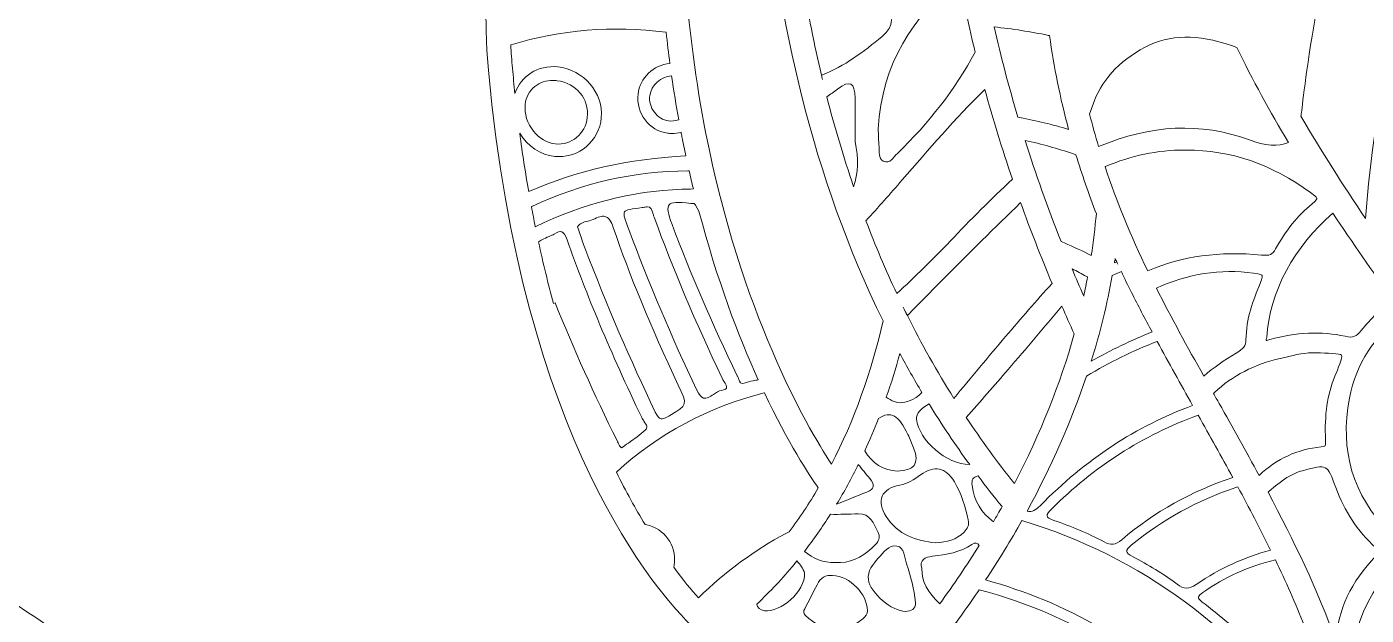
# Model space of a CAD drawing. Extents: x 467 to 2534, y -2987 to -13.
# Drawn here: x 784 to 1406, y -1519 to -1246 of the extents above; entities that cross this region are included whole.
import ezdxf

# ---------------------------------------------------------------- set-up
doc = ezdxf.new("R2010")
doc.units = 0
doc.header["$MEASUREMENT"] = 0
doc.layers.add('Layer 1', color=7, linetype='Continuous')

msp = doc.modelspace()

# ---------------------------------------------------------------- linework, layer by layer
at = {"layer": 'Layer 1', "lineweight": 0}
for points, knots in [([(2529.46, -1453.5), (2526.67, -1452.39), (2523.54, -1453.69), (2522.31, -1456.42), (2522.01, -1457.14), (2505.06, -1493.98), (2462.33, -1535.12), (2461.96, -1524.73), (2462.23, -1514.3), (2463.46, -1503.86), (2465.51, -1486.57), (2472.78, -1450.82), (2489.36, -1439.9), (2448.7, -1466.59), (2405.02, -1490.26), (2349.29, -1559.43), (2349.19, -1550.68), (2349.51, -1541.88), (2350.55, -1533.09), (2352.56, -1515.79), (2359.83, -1480.05), (2376.47, -1469.13), (2332.22, -1498.19), (2284.39, -1523.62), (2221.45, -1607.9), (2220.15, -1592.26), (2219.84, -1576.65), (2221.67, -1561), (2223.72, -1543.7), (2230.98, -1507.92), (2247.57, -1497.05), (2201.24, -1527.46), (2150.89, -1553.92), (2083.38, -1648.37), (2078.18, -1655.67), (2073.43, -1663.39), (2069.41, -1671.44), (2068.67, -1658.57), (2068.71, -1645.69), (2070.23, -1632.76), (2072.24, -1615.45), (2079.51, -1579.67), (2096.13, -1568.75), (2067.51, -1587.56), (2037.38, -1604.86), (2002.64, -1637.55), (2001.15, -1616.39), (1985.47, -1599.69), (1974.86, -1588.37), (1960.13, -1572.71), (1944.55, -1557.52), (1928.53, -1543.21), (1922.83, -1538.12), (1916.99, -1533.17), (1911.36, -1528.38), (1909.95, -1527.18), (1908.55, -1525.99), (1907.17, -1524.79), (1924.28, -1508.4), (1986.82, -1437.6), (2002.4, -1266.13), (2020.09, -1071.6), (1834.51, -783.2), (1826.61, -771.04), (1826.61, -771.04), (1826.16, -771.31), (1826.16, -771.31), (1826.06, -770.88), (1825.96, -770.46), (1825.84, -770.01), (1801.92, -674.85), (1777.16, -576.44), (1776.9, -476.35), (1776.9, -476.35), (1776.87, -467.66), (1776.87, -467.66), (1776.47, -328.93), (1776.03, -171.69), (1864.05, -53.81), (1864.05, -53.81), (1894.69, -12.76), (1894.69, -12.76), (1894.69, -12.76), (1855.91, -46.24), (1855.91, -46.24), (1855.26, -46.8), (1791.47, -102.34), (1728.66, -198.53), (1670.68, -287.35), (1601.55, -430.1), (1601.55, -606.03), (1601.55, -606.03), (1602.51, -629.37), (1602.51, -629.37), (1534.49, -529.65), (1505.77, -471.11), (1505.48, -470.49), (1505.48, -470.49), (1500.45, -460.17), (1500.45, -460.17), (1500.45, -460.17), (1495.42, -470.49), (1495.42, -470.49), (1495.13, -471.11), (1466.41, -529.65), (1398.39, -629.37), (1398.39, -629.37), (1399.35, -605.79), (1399.35, -605.79), (1399.35, -430.1), (1330.22, -287.35), (1272.24, -198.53), (1209.43, -102.34), (1145.63, -46.8), (1144.99, -46.24), (1144.99, -46.24), (1106.21, -12.76), (1106.21, -12.76), (1106.21, -12.76), (1136.86, -53.81), (1136.86, -53.81), (1224.87, -171.69), (1224.43, -328.91), (1224.03, -467.63), (1224.03, -467.63), (1224, -476.35), (1224, -476.35), (1223.74, -576.44), (1199, -674.85), (1175.06, -770.01), (1174.94, -770.46), (1174.84, -770.88), (1174.74, -771.31), (1174.74, -771.31), (1174.29, -771.04), (1174.29, -771.04), (1166.39, -783.2), (980.81, -1071.6), (998.5, -1266.13), (1014.08, -1437.58), (1076.62, -1508.4), (1093.74, -1524.79), (1092.35, -1525.99), (1090.95, -1527.17), (1089.55, -1528.36), (1083.91, -1533.16), (1078.07, -1538.12), (1072.37, -1543.21), (1056.33, -1557.54), (1040.75, -1572.74), (1026.04, -1588.37), (1015.43, -1599.69), (999.73, -1616.39), (998.26, -1637.55), (963.52, -1604.86), (933.39, -1587.56), (904.77, -1568.75), (921.39, -1579.67), (928.66, -1615.45), (930.67, -1632.76), (932.19, -1645.69), (932.23, -1658.57), (931.49, -1671.44), (927.47, -1663.39), (922.72, -1655.67), (917.52, -1648.37), (850.01, -1553.92), (799.66, -1527.46), (753.33, -1497.05), (769.92, -1507.92), (777.18, -1543.7), (779.23, -1561), (781.06, -1576.65), (780.75, -1592.26), (779.45, -1607.9), (716.51, -1523.62), (668.68, -1498.19), (624.45, -1469.13), (641.07, -1480.05), (648.34, -1515.79), (650.35, -1533.09), (651.39, -1541.88), (651.72, -1550.68), (651.61, -1559.43), (595.88, -1490.26), (552.2, -1466.59), (511.54, -1439.9), (528.12, -1450.82), (535.39, -1486.57), (537.44, -1503.86), (538.67, -1514.3), (538.94, -1524.73), (538.57, -1535.14), (495.8, -1493.94), (478.89, -1457.12), (478.59, -1456.42), (477.36, -1453.69), (474.23, -1452.39), (471.44, -1453.5), (468.64, -1454.59), (467.22, -1457.68), (468.19, -1460.52), (468.54, -1461.52), (487.8, -1515.53), (535.25, -1573.56), (539.16, -1578.34), (543.26, -1583.14), (547.54, -1587.91), (572.08, -1615.39), (603.02, -1642.86), (641.36, -1665.25), (645.86, -1667.89), (650.54, -1670.47), (655.26, -1672.98), (666.75, -1679.05), (678.86, -1684.6), (691.61, -1689.6), (696, -1691.34), (700.52, -1693.03), (705.09, -1694.58), (712.22, -1697.09), (719.53, -1699.36), (727.05, -1701.44), (742.29, -1705.65), (756.83, -1709.87), (770.7, -1714.05), (775.62, -1715.53), (780.46, -1716.98), (785.24, -1718.43), (791.57, -1720.41), (797.75, -1722.36), (803.79, -1724.32), (808.38, -1725.79), (812.85, -1727.24), (817.25, -1728.72), (824.69, -1731.2), (831.91, -1733.66), (838.92, -1736.11), (824.16, -1753.71), (812.63, -1777.15), (804.59, -1805.94), (796.16, -1836.12), (793.33, -1869.47), (796.19, -1905.03), (796.86, -1913.35), (798.4, -1921.54), (799.86, -1929.46), (801.84, -1940.01), (803.68, -1949.97), (803.67, -1960.19), (803.65, -1970.62), (802.25, -1981.32), (800.89, -1991.66), (799.56, -2001.9), (798.16, -2012.48), (798.02, -2023.14), (797.7, -2049.1), (805.03, -2075.53), (818.74, -2097.59), (822.17, -2103.14), (826, -2108.43), (829.72, -2113.55), (834.25, -2119.79), (838.51, -2125.68), (842.18, -2132.04), (849.57, -2144.89), (849.31, -2156.31), (849.02, -2169.5), (848.84, -2177.91), (848.63, -2186.61), (850.46, -2196.24), (859.11, -2241.87), (894.04, -2276.66), (931.34, -2296.4), (845.27, -2282.97), (775.65, -2255.4), (753.11, -2235.67), (753.11, -2235.67), (745.04, -2243.33), (745.04, -2243.33), (746.78, -2245.53), (788.29, -2297.73), (860, -2343.72), (911.24, -2376.57), (985.76, -2410.56), (1074.79, -2410.54), (1094.47, -2410.54), (1114.88, -2408.89), (1135.88, -2405.18), (1004.05, -2511.85), (828.85, -2475.26), (821.16, -2473.59), (821.16, -2473.59), (821.14, -2473.73), (821.14, -2473.73), (821.14, -2473.73), (819.86, -2473.42), (819.86, -2473.42), (819.86, -2473.42), (819.86, -2479.29), (819.86, -2479.29), (819.86, -2479.29), (817.52, -2484.09), (817.52, -2484.09), (817.52, -2484.09), (818, -2484.26), (818, -2484.26), (818, -2484.26), (817.98, -2484.29), (817.98, -2484.29), (821.5, -2485.62), (905.39, -2516.95), (1015.16, -2522.5), (1025.87, -2523.03), (1036.45, -2523.3), (1046.89, -2523.3), (1084.88, -2523.3), (1121, -2519.7), (1155.06, -2512.67), (1161.03, -2557.9), (1165.33, -2606.48), (1168.58, -2665.01), (1169.34, -2678.85), (1169.74, -2693.3), (1170.11, -2707.26), (1171.09, -2743.03), (1172.11, -2780.02), (1179.29, -2814.76), (1183.93, -2837.2), (1194.7, -2868.69), (1219.68, -2891.31), (1248.16, -2917.1), (1284.2, -2921.36), (1326.79, -2903.99), (1329.64, -2902.83), (1332.51, -2901.6), (1335.36, -2900.39), (1341.96, -2910.42), (1386.02, -2972.09), (1470.35, -2972.09), (1479.87, -2972.09), (1489.9, -2971.31), (1500.45, -2969.58), (1604.45, -2986.68), (1658.19, -2911.55), (1665.54, -2900.39), (1668.39, -2901.6), (1671.26, -2902.83), (1674.11, -2903.99), (1691.22, -2910.97), (1707.28, -2914.45), (1722.21, -2914.45), (1744.44, -2914.45), (1764.19, -2906.74), (1781.22, -2891.31), (1806.2, -2868.69), (1816.97, -2837.2), (1821.61, -2814.76), (1828.79, -2780.02), (1829.82, -2743.03), (1830.79, -2707.26), (1831.16, -2693.3), (1831.56, -2678.85), (1832.32, -2665.01), (1835.57, -2606.48), (1839.87, -2557.9), (1845.84, -2512.67), (1879.9, -2519.71), (1916.02, -2523.3), (1954.01, -2523.3), (1964.43, -2523.3), (1975.03, -2523.03), (1985.74, -2522.5), (2095.5, -2516.95), (2179.4, -2485.62), (2182.92, -2484.29), (2182.92, -2484.29), (2182.9, -2484.24), (2182.9, -2484.24), (2182.9, -2484.24), (2183.43, -2484.05), (2183.43, -2484.05), (2183.43, -2484.05), (2181.04, -2479.02), (2181.04, -2479.02), (2181.04, -2479.02), (2181.04, -2473.42), (2181.04, -2473.42), (2181.04, -2473.42), (2179.61, -2473.47), (2179.61, -2473.47), (2179.61, -2473.47), (2179.08, -2473.75), (2179.08, -2473.75), (2164.96, -2476.7), (1994.19, -2509.66), (1865.02, -2405.18), (1886.02, -2408.89), (1906.41, -2410.54), (1926.11, -2410.54), (2015.14, -2410.54), (2089.66, -2376.57), (2140.9, -2343.72), (2212.61, -2297.73), (2254.12, -2245.53), (2255.86, -2243.33), (2255.86, -2243.33), (2247.79, -2235.67), (2247.79, -2235.67), (2225.25, -2255.4), (2155.63, -2282.97), (2069.58, -2296.4), (2106.86, -2276.66), (2141.79, -2241.87), (2150.44, -2196.24), (2152.27, -2186.61), (2152.06, -2177.91), (2151.88, -2169.5), (2151.59, -2156.31), (2151.33, -2144.89), (2158.72, -2132.04), (2162.39, -2125.68), (2166.65, -2119.79), (2171.18, -2113.55), (2174.9, -2108.43), (2178.73, -2103.14), (2182.16, -2097.59), (2195.87, -2075.53), (2203.2, -2049.1), (2202.88, -2023.14), (2202.74, -2012.48), (2201.34, -2001.9), (2200.01, -1991.66), (2198.65, -1981.32), (2197.25, -1970.62), (2197.23, -1960.19), (2197.22, -1949.97), (2199.06, -1940.01), (2201.04, -1929.46), (2202.5, -1921.54), (2204.04, -1913.35), (2204.71, -1905.03), (2207.57, -1869.47), (2204.74, -1836.12), (2196.31, -1805.94), (2188.27, -1777.13), (2176.74, -1753.69), (2161.98, -1736.1), (2194.55, -1724.71), (2231.51, -1713.21), (2273.85, -1701.44), (2465.76, -1648.15), (2532.07, -1462.41), (2532.71, -1460.52), (2533.68, -1457.68), (2532.26, -1454.59), (2529.46, -1453.5)], [0, 0, 0, 0, 1, 1, 1, 2, 2, 2, 3, 3, 3, 4, 4, 4, 5, 5, 5, 6, 6, 6, 7, 7, 7, 8, 8, 8, 9, 9, 9, 10, 10, 10, 11, 11, 11, 12, 12, 12, 13, 13, 13, 14, 14, 14, 15, 15, 15, 16, 16, 16, 17, 17, 17, 18, 18, 18, 19, 19, 19, 20, 20, 20, 21, 21, 21, 22, 22, 22, 23, 23, 23, 24, 24, 24, 25, 25, 25, 26, 26, 26, 27, 27, 27, 28, 28, 28, 29, 29, 29, 30, 30, 30, 31, 31, 31, 32, 32, 32, 33, 33, 33, 34, 34, 34, 35, 35, 35, 36, 36, 36, 37, 37, 37, 38, 38, 38, 39, 39, 39, 40, 40, 40, 41, 41, 41, 42, 42, 42, 43, 43, 43, 44, 44, 44, 45, 45, 45, 46, 46, 46, 47, 47, 47, 48, 48, 48, 49, 49, 49, 50, 50, 50, 51, 51, 51, 52, 52, 52, 53, 53, 53, 54, 54, 54, 55, 55, 55, 56, 56, 56, 57, 57, 57, 58, 58, 58, 59, 59, 59, 60, 60, 60, 61, 61, 61, 62, 62, 62, 63, 63, 63, 64, 64, 64, 65, 65, 65, 66, 66, 66, 67, 67, 67, 68, 68, 68, 69, 69, 69, 70, 70, 70, 71, 71, 71, 72, 72, 72, 73, 73, 73, 74, 74, 74, 75, 75, 75, 76, 76, 76, 77, 77, 77, 78, 78, 78, 79, 79, 79, 80, 80, 80, 81, 81, 81, 82, 82, 82, 83, 83, 83, 84, 84, 84, 85, 85, 85, 86, 86, 86, 87, 87, 87, 88, 88, 88, 89, 89, 89, 90, 90, 90, 91, 91, 91, 92, 92, 92, 93, 93, 93, 94, 94, 94, 95, 95, 95, 96, 96, 96, 97, 97, 97, 98, 98, 98, 99, 99, 99, 100, 100, 100, 101, 101, 101, 102, 102, 102, 103, 103, 103, 104, 104, 104, 105, 105, 105, 106, 106, 106, 107, 107, 107, 108, 108, 108, 109, 109, 109, 110, 110, 110, 111, 111, 111, 112, 112, 112, 113, 113, 113, 114, 114, 114, 115, 115, 115, 116, 116, 116, 117, 117, 117, 118, 118, 118, 119, 119, 119, 120, 120, 120, 121, 121, 121, 122, 122, 122, 123, 123, 123, 124, 124, 124, 125, 125, 125, 126, 126, 126, 127, 127, 127, 128, 128, 128, 129, 129, 129, 130, 130, 130, 131, 131, 131, 132, 132, 132, 133, 133, 133, 134, 134, 134, 135, 135, 135, 136, 136, 136, 137, 137, 137, 138, 138, 138, 139, 139, 139, 140, 140, 140, 141, 141, 141, 142, 142, 142, 143, 143, 143, 144, 144, 144, 145, 145, 145, 146, 146, 146, 147, 147, 147, 148, 148, 148, 149, 149, 149, 150, 150, 150, 151, 151, 151, 152, 152, 152, 152]), ([(1149.55, -876.29), (1142.5, -908.74), (1136.36, -941.47), (1132.11, -974.27), (1116.81, -1092.35), (1116.04, -1249.04), (1181.49, -1382.33), (1176.1, -1406.27), (1168, -1428.67), (1157.54, -1448.79), (1145.61, -1430.43), (1115.54, -1378), (1099.23, -1294.88), (1081.62, -1205.16), (1077.39, -1062.08), (1149.55, -876.29)], [0, 0, 0, 0, 1, 1, 1, 2, 2, 2, 3, 3, 3, 4, 4, 4, 5, 5, 5, 5]), ([(1500.45, -931.61), (1599.13, -1042.69), (1625.24, -1284.11), (1625.49, -1286.57), (1625.51, -1286.84), (1625.6, -1287.1), (1625.65, -1287.37), (1616.21, -1303.61), (1606.13, -1319.42), (1595.75, -1334.77), (1581.86, -1160.94), (1505.62, -1062.98), (1504.84, -1061.99), (1504.78, -1061.92), (1504.72, -1061.89), (1504.68, -1061.84), (1504.46, -1061.58), (1504.24, -1061.36), (1503.98, -1061.15), (1503.95, -1061.14), (1503.93, -1061.1), (1503.9, -1061.09), (1502.94, -1060.34), (1501.76, -1059.88), (1500.45, -1059.88), (1499.14, -1059.88), (1497.96, -1060.34), (1497, -1061.09), (1496.97, -1061.1), (1496.95, -1061.14), (1496.92, -1061.15), (1496.66, -1061.36), (1496.44, -1061.58), (1496.22, -1061.84), (1496.18, -1061.89), (1496.12, -1061.92), (1496.06, -1061.99), (1495.28, -1062.98), (1419.04, -1160.94), (1405.15, -1334.77), (1394.77, -1319.4), (1384.69, -1303.61), (1375.25, -1287.37), (1375.32, -1287.11), (1375.39, -1286.84), (1375.41, -1286.57), (1375.66, -1284.11), (1401.74, -1042.71), (1500.45, -931.61)], [0, 0, 0, 0, 1, 1, 1, 2, 2, 2, 3, 3, 3, 4, 4, 4, 5, 5, 5, 6, 6, 6, 7, 7, 7, 8, 8, 8, 9, 9, 9, 10, 10, 10, 11, 11, 11, 12, 12, 12, 13, 13, 13, 14, 14, 14, 15, 15, 15, 16, 16, 16, 16]), ([(1152.98, -1268.33), (1152.96, -1268.33), (1152.96, -1268.33), (1152.95, -1268.34), (1153.1, -1269.01), (1153.25, -1269.67), (1153.42, -1270.34), (1153.25, -1269.67), (1153.08, -1269.01), (1152.93, -1268.34), (1152.93, -1268.34), (1152.95, -1268.34), (1152.95, -1268.34), (1149.55, -1254.06), (1146.68, -1239.73), (1144.33, -1225.38), (1144.84, -1225.34), (1145.34, -1225.31), (1145.83, -1225.27), (1158.7, -1224.51), (1170.44, -1229.46), (1181.25, -1236.21), (1186.77, -1239.66), (1186.85, -1245.82), (1181.08, -1250.46), (1172.42, -1257.44), (1163.76, -1264.28), (1152.98, -1268.33)], [0, 0, 0, 0, 1, 1, 1, 2, 2, 2, 3, 3, 3, 4, 4, 4, 5, 5, 5, 6, 6, 6, 7, 7, 7, 8, 8, 8, 9, 9, 9, 9]), ([(1179.69, -1301.46), (1179.4, -1298.77), (1179.38, -1296.04), (1179.24, -1293.31), (1181.02, -1263.04), (1195.2, -1241.02), (1216.85, -1223.96), (1218.97, -1235.09), (1221.42, -1246.31), (1224.2, -1257.7), (1214.89, -1274.98), (1202.79, -1290.59), (1188.13, -1304.66), (1186.32, -1306.4), (1184.75, -1309.72), (1181.6, -1308.19), (1179.1, -1306.98), (1179.92, -1303.84), (1179.69, -1301.46)], [0, 0, 0, 0, 1, 1, 1, 2, 2, 2, 3, 3, 3, 4, 4, 4, 5, 5, 5, 6, 6, 6, 6]), ([(1012.99, -1295.29), (1016.57, -1301.34), (1022.65, -1305.39), (1029.32, -1306.04), (1029.97, -1306.11), (1030.62, -1306.14), (1031.25, -1306.14), (1035.82, -1306.14), (1040.21, -1304.55), (1043.77, -1301.6), (1047.83, -1298.22), (1050.36, -1293.44), (1050.85, -1288.15), (1051.96, -1276.7), (1042.51, -1265.66), (1030.63, -1264.52), (1021.4, -1263.63), (1013.55, -1268.65), (1010.81, -1276.91), (1010.4, -1273.02), (1009.99, -1269.11), (1009.63, -1265.12), (1009.3, -1261.57), (1009.08, -1257.95), (1008.89, -1254.33), (1008.89, -1254.33), (1009.1, -1254.27), (1009.1, -1254.27), (1031.98, -1247.27), (1056.08, -1245.32), (1080.7, -1248.46), (1080.7, -1248.46), (1080.9, -1248.48), (1080.9, -1248.48), (1081.43, -1253.4), (1082.01, -1258.21), (1082.64, -1262.92), (1075.05, -1263.58), (1068.7, -1269.69), (1067.87, -1277.13), (1066.89, -1286.07), (1073, -1294.21), (1081.5, -1295.29), (1082.17, -1295.37), (1082.83, -1295.41), (1083.5, -1295.41), (1084.95, -1295.41), (1086.4, -1295.22), (1087.83, -1294.83), (1087.97, -1295.56), (1088.12, -1296.29), (1088.26, -1297.03), (1088.84, -1300), (1089.43, -1302.91), (1090.05, -1305.8), (1063.82, -1307.11), (1039.3, -1312.69), (1017.17, -1322.4), (1015.65, -1313.7), (1014.25, -1304.67), (1012.99, -1295.29)], [0, 0, 0, 0, 1, 1, 1, 2, 2, 2, 3, 3, 3, 4, 4, 4, 5, 5, 5, 6, 6, 6, 7, 7, 7, 8, 8, 8, 9, 9, 9, 10, 10, 10, 11, 11, 11, 12, 12, 12, 13, 13, 13, 14, 14, 14, 15, 15, 15, 16, 16, 16, 17, 17, 17, 18, 18, 18, 19, 19, 19, 20, 20, 20, 20]), ([(1258.11, -1249.9), (1258.11, -1249.9), (1258.69, -1250.02), (1258.69, -1250.02), (1260.69, -1264.56), (1263.64, -1279.06), (1267.53, -1293.53), (1263.74, -1292.37), (1259.95, -1291.33), (1256.25, -1290.46), (1252.6, -1289.6), (1248.9, -1288.82), (1244.92, -1288.07), (1244.92, -1288.07), (1244.05, -1287.9), (1244.05, -1287.9), (1239.82, -1273.75), (1236.13, -1259.79), (1232.98, -1246.02), (1241.49, -1246.89), (1249.94, -1248.19), (1258.11, -1249.9)], [0, 0, 0, 0, 1, 1, 1, 2, 2, 2, 3, 3, 3, 4, 4, 4, 5, 5, 5, 6, 6, 6, 7, 7, 7, 7]), ([(1302.99, -1255.43), (1314.51, -1249.42), (1327.24, -1249.18), (1343.05, -1254.68), (1343.05, -1254.68), (1345.48, -1255.51), (1345.48, -1255.51), (1352.87, -1270.61), (1360.94, -1285.29), (1369.47, -1299.6), (1364.66, -1301.63), (1358.94, -1301.23), (1350.94, -1298.27), (1328.98, -1290.18), (1305.6, -1291.28), (1281.45, -1301.5), (1279.93, -1296.48), (1278.54, -1291.48), (1277.26, -1286.46), (1277.26, -1286.46), (1278.54, -1282.66), (1278.54, -1282.66), (1282.43, -1271.04), (1290.65, -1261.88), (1302.99, -1255.43)], [0, 0, 0, 0, 1, 1, 1, 2, 2, 2, 3, 3, 3, 4, 4, 4, 5, 5, 5, 6, 6, 6, 7, 7, 7, 8, 8, 8, 8]), ([(1015.55, -1281.94), (1015.92, -1278.58), (1017.51, -1275.61), (1020.04, -1273.62), (1022.32, -1271.79), (1025.28, -1270.83), (1028.47, -1270.83), (1029.1, -1270.83), (1029.75, -1270.87), (1030.38, -1270.94), (1039.18, -1271.96), (1045.31, -1279.49), (1044.34, -1288.03), (1043.48, -1295.66), (1036.95, -1301), (1029.47, -1300.24), (1025.79, -1299.84), (1022.12, -1297.71), (1019.44, -1294.38), (1016.5, -1290.73), (1015.09, -1286.21), (1015.55, -1281.94)], [0, 0, 0, 0, 1, 1, 1, 2, 2, 2, 3, 3, 3, 4, 4, 4, 5, 5, 5, 6, 6, 6, 7, 7, 7, 7]), ([(1083.45, -1268.67), (1084.47, -1275.73), (1085.58, -1282.54), (1086.77, -1289.09), (1086.77, -1289.09), (1086.65, -1289.13), (1086.65, -1289.13), (1085.07, -1289.64), (1083.48, -1289.79), (1081.94, -1289.59), (1079.47, -1289.25), (1077.1, -1287.8), (1075.44, -1285.58), (1073.72, -1283.29), (1072.95, -1280.44), (1073.33, -1277.8), (1074.03, -1273), (1078.45, -1268.99), (1083.38, -1268.67), (1083.38, -1268.67), (1083.45, -1268.67), (1083.45, -1268.67)], [0, 0, 0, 0, 1, 1, 1, 2, 2, 2, 3, 3, 3, 4, 4, 4, 5, 5, 5, 6, 6, 6, 7, 7, 7, 7]), ([(1167.86, -1320.11), (1163.15, -1306.34), (1159.02, -1292.44), (1155.42, -1278.43), (1157.06, -1277.25), (1158.7, -1276.06), (1160.32, -1274.84), (1166.27, -1270.39), (1168.41, -1271.84), (1168.49, -1279.08), (1168.56, -1284.79), (1168.51, -1290.53), (1168.51, -1299.09), (1170.32, -1306.96), (1169.87, -1313.85), (1167.86, -1320.11)], [0, 0, 0, 0, 1, 1, 1, 2, 2, 2, 3, 3, 3, 4, 4, 4, 5, 5, 5, 5]), ([(1190.37, -1316.98), (1202.76, -1302.81), (1214.97, -1288.39), (1228.45, -1275.32), (1228.54, -1275.25), (1228.62, -1275.17), (1228.71, -1275.08), (1232.45, -1288.73), (1236.7, -1302.57), (1241.46, -1316.58), (1241.46, -1316.58), (1241.47, -1316.58), (1241.47, -1316.58), (1241.47, -1316.6), (1241.47, -1316.62), (1241.47, -1316.62), (1241.47, -1316.6), (1241.47, -1316.6), (1241.46, -1316.58), (1231.61, -1325.93), (1221.97, -1335.42), (1212.64, -1345.32), (1204.7, -1353.76), (1196.34, -1361.77), (1187.86, -1369.7), (1182.65, -1358.58), (1177.89, -1347.3), (1173.56, -1335.9), (1179.26, -1329.69), (1184.82, -1323.32), (1190.37, -1316.98)], [0, 0, 0, 0, 1, 1, 1, 2, 2, 2, 3, 3, 3, 4, 4, 4, 5, 5, 5, 6, 6, 6, 7, 7, 7, 8, 8, 8, 9, 9, 9, 10, 10, 10, 10]), ([(1270.93, -1305.3), (1273.71, -1314.43), (1276.86, -1323.54), (1280.4, -1332.64), (1279.82, -1339.12), (1279.03, -1345.59), (1278.02, -1352.08), (1274.03, -1349.96), (1269.85, -1347.96), (1265.57, -1346.15), (1265.57, -1346.15), (1264.03, -1345.49), (1264.03, -1345.49), (1257.79, -1329.67), (1252.24, -1314.06), (1247.36, -1298.67), (1254.94, -1300.29), (1262.48, -1302.39), (1269.76, -1304.89), (1269.76, -1304.89), (1270.93, -1305.3), (1270.93, -1305.3)], [0, 0, 0, 0, 1, 1, 1, 2, 2, 2, 3, 3, 3, 4, 4, 4, 5, 5, 5, 6, 6, 6, 7, 7, 7, 7]), ([(1357.03, -1351.82), (1337.73, -1349.87), (1320, -1352.31), (1304.34, -1359.09), (1304.34, -1359.09), (1304.22, -1359.14), (1304.22, -1359.14), (1296.4, -1343.1), (1289.8, -1326.99), (1284.42, -1310.83), (1284.42, -1310.83), (1284.63, -1310.75), (1284.63, -1310.75), (1296.42, -1305.66), (1308.81, -1303.1), (1321.43, -1303.1), (1321.43, -1303.1), (1322.07, -1303.1), (1322.07, -1303.1), (1342.66, -1303.1), (1361.53, -1309.55), (1379.76, -1322.83), (1380.56, -1323.41), (1381.57, -1324.16), (1382.18, -1324.84), (1382.18, -1324.84), (1382.35, -1324.72), (1382.35, -1324.72), (1382.35, -1324.72), (1382.64, -1325.51), (1382.64, -1325.51), (1382.68, -1325.63), (1382.45, -1326.43), (1380.47, -1328.03), (1373.82, -1333.46), (1368.1, -1340.51), (1363.48, -1348.97), (1362.05, -1351.63), (1360.78, -1352.19), (1357.03, -1351.82)], [0, 0, 0, 0, 1, 1, 1, 2, 2, 2, 3, 3, 3, 4, 4, 4, 5, 5, 5, 6, 6, 6, 7, 7, 7, 8, 8, 8, 9, 9, 9, 10, 10, 10, 11, 11, 11, 12, 12, 12, 13, 13, 13, 13]), ([(1018.43, -1329.38), (1018.43, -1329.38), (1018.64, -1329.28), (1018.64, -1329.28), (1041.84, -1318.36), (1066.16, -1312.81), (1090.95, -1312.81), (1090.95, -1312.81), (1091.6, -1312.81), (1091.6, -1312.81), (1092.23, -1315.63), (1092.88, -1318.41), (1093.55, -1321.16), (1091.76, -1321.16), (1089.96, -1321.19), (1088.17, -1321.26), (1064.69, -1322.2), (1042.46, -1327.9), (1020.24, -1338.65), (1019.63, -1335.59), (1019.03, -1332.5), (1018.43, -1329.38)], [0, 0, 0, 0, 1, 1, 1, 2, 2, 2, 3, 3, 3, 4, 4, 4, 5, 5, 5, 6, 6, 6, 7, 7, 7, 7]), ([(1083.67, -1337.66), (1081.71, -1332.43), (1081.28, -1329.69), (1082.25, -1328.49), (1083.27, -1327.21), (1086.19, -1327.04), (1092.35, -1327.9), (1092.35, -1327.9), (1092.51, -1327.93), (1092.51, -1327.93), (1092.51, -1327.93), (1092.66, -1327.9), (1092.66, -1327.9), (1093.75, -1327.64), (1094.2, -1328), (1094.57, -1328.65), (1094.57, -1328.65), (1096.12, -1331.39), (1096.12, -1331.39), (1104.45, -1363.15), (1114.38, -1389.26), (1123.63, -1409.61), (1122.86, -1409.8), (1122.08, -1409.97), (1121.29, -1410.13), (1119.89, -1410.42), (1118.44, -1410.72), (1117.06, -1411.17), (1115.54, -1411.68), (1115.13, -1410.96), (1114.4, -1408.98), (1114.25, -1408.54), (1114.09, -1408.11), (1113.9, -1407.74), (1102.11, -1383.4), (1092.23, -1360.49), (1083.67, -1337.66)], [0, 0, 0, 0, 1, 1, 1, 2, 2, 2, 3, 3, 3, 4, 4, 4, 5, 5, 5, 6, 6, 6, 7, 7, 7, 8, 8, 8, 9, 9, 9, 10, 10, 10, 11, 11, 11, 12, 12, 12, 12]), ([(1245.28, -1327.49), (1249.73, -1339.86), (1254.58, -1352.35), (1259.88, -1364.98), (1252.48, -1373), (1245.43, -1381.34), (1238.32, -1389.62), (1230.19, -1399.07), (1222.33, -1408.73), (1214.32, -1418.27), (1206.46, -1405.76), (1199.29, -1392.93), (1192.79, -1379.87), (1192.79, -1379.87), (1192.77, -1379.89), (1192.77, -1379.89), (1192.11, -1378.58), (1191.46, -1377.24), (1190.83, -1375.91), (1191.48, -1377.23), (1192.12, -1378.56), (1192.79, -1379.87), (1198.37, -1374.12), (1203.97, -1368.41), (1209.62, -1362.71), (1221.39, -1350.86), (1233.3, -1339.16), (1245.28, -1327.49)], [0, 0, 0, 0, 1, 1, 1, 2, 2, 2, 3, 3, 3, 4, 4, 4, 5, 5, 5, 6, 6, 6, 7, 7, 7, 8, 8, 8, 9, 9, 9, 9]), ([(1082.63, -1426.2), (1082.63, -1426.2), (1082.17, -1426.47), (1082.17, -1426.47), (1080.27, -1427.62), (1079.18, -1427.99), (1078.39, -1427.75), (1077.59, -1427.51), (1076.81, -1426.54), (1075.87, -1424.6), (1064.35, -1400.67), (1053.36, -1375.06), (1043.21, -1348.49), (1042.39, -1346.32), (1041.66, -1344.12), (1040.87, -1341.8), (1040.53, -1340.78), (1040.19, -1339.74), (1039.81, -1338.66), (1040.84, -1337.02), (1042.56, -1336.58), (1044.56, -1336.07), (1045.63, -1335.8), (1046.74, -1335.51), (1047.77, -1334.99), (1050.09, -1333.85), (1051.76, -1333.56), (1053.02, -1334.07), (1054.37, -1334.64), (1055.44, -1336.19), (1056.4, -1339), (1063.98, -1361.29), (1073.57, -1384.51), (1086.53, -1412.11), (1090.85, -1421.27), (1090.85, -1421.27), (1082.63, -1426.2)], [0, 0, 0, 0, 1, 1, 1, 2, 2, 2, 3, 3, 3, 4, 4, 4, 5, 5, 5, 6, 6, 6, 7, 7, 7, 8, 8, 8, 9, 9, 9, 10, 10, 10, 11, 11, 11, 12, 12, 12, 12]), ([(1063.58, -1339.98), (1061.93, -1335.56), (1060.92, -1332.88), (1061.57, -1331.8), (1062.22, -1330.75), (1065.08, -1330.39), (1069.85, -1329.79), (1070.17, -1329.74), (1070.48, -1329.67), (1070.8, -1329.6), (1070.8, -1329.6), (1071.18, -1329.53), (1071.18, -1329.53), (1071.52, -1329.47), (1071.81, -1329.43), (1072.1, -1329.43), (1073.89, -1329.43), (1074.33, -1330.73), (1074.9, -1332.81), (1075.03, -1333.32), (1075.17, -1333.83), (1075.34, -1334.28), (1084.01, -1358.03), (1094.32, -1382.45), (1106.86, -1408.95), (1107.08, -1409.41), (1107.39, -1409.9), (1107.71, -1410.43), (1108.36, -1411.47), (1109.25, -1412.87), (1108.92, -1413.57), (1108.72, -1414.02), (1107.93, -1414.36), (1106.72, -1414.55), (1105.37, -1414.77), (1104.08, -1415.62), (1102.81, -1416.46), (1101.19, -1417.51), (1099.66, -1418.54), (1098.27, -1418.15), (1097.18, -1417.84), (1096.11, -1416.61), (1095.1, -1414.48), (1083.41, -1389.72), (1072.8, -1364.67), (1063.58, -1339.98)], [0, 0, 0, 0, 1, 1, 1, 2, 2, 2, 3, 3, 3, 4, 4, 4, 5, 5, 5, 6, 6, 6, 7, 7, 7, 8, 8, 8, 9, 9, 9, 10, 10, 10, 11, 11, 11, 12, 12, 12, 13, 13, 13, 14, 14, 14, 15, 15, 15, 15]), ([(1360.9, -1391.01), (1360.07, -1391.25), (1359.52, -1391.36), (1359.16, -1391.41), (1359.18, -1391.15), (1359.23, -1390.81), (1359.33, -1390.37), (1359.33, -1390.37), (1359.38, -1389.96), (1359.38, -1389.96), (1360.7, -1369.02), (1372.18, -1347.52), (1390.1, -1332.37), (1399.13, -1346.03), (1408.43, -1359.38), (1417.76, -1372.42), (1417.76, -1372.42), (1417.67, -1372.48), (1417.67, -1372.48), (1412.67, -1376.37), (1407.93, -1381.07), (1403.19, -1386.82), (1400.93, -1389.55), (1399.55, -1390.32), (1395.8, -1389.48), (1384.77, -1387.04), (1373.03, -1387.55), (1360.9, -1391.01)], [0, 0, 0, 0, 1, 1, 1, 2, 2, 2, 3, 3, 3, 4, 4, 4, 5, 5, 5, 6, 6, 6, 7, 7, 7, 8, 8, 8, 9, 9, 9, 9]), ([(1028.67, -1374.24), (1026.21, -1365.2), (1023.88, -1355.64), (1021.71, -1345.61), (1021.71, -1345.61), (1021.96, -1345.44), (1021.96, -1345.44), (1023.16, -1344.69), (1024.92, -1343.9), (1027.66, -1342.69), (1027.78, -1342.64), (1027.92, -1342.6), (1028.06, -1342.57), (1028.35, -1342.47), (1028.69, -1342.37), (1029.01, -1342.16), (1030.55, -1341.12), (1031.69, -1340.74), (1032.51, -1341.02), (1033.41, -1341.33), (1034.2, -1342.5), (1034.98, -1344.72), (1043.89, -1370.16), (1055.21, -1397.14), (1069.59, -1427.16), (1069.86, -1427.72), (1070.26, -1428.28), (1070.63, -1428.85), (1072, -1430.82), (1072.46, -1431.81), (1071.19, -1432.99), (1068.82, -1435.18), (1066.19, -1437.02), (1063.4, -1438.98), (1062.34, -1439.73), (1061.26, -1440.48), (1060.19, -1441.27), (1059.4, -1440.74), (1059.03, -1439.85), (1058.6, -1438.86), (1058.45, -1438.52), (1058.31, -1438.18), (1058.16, -1437.85), (1047.58, -1416.61), (1037.94, -1395.13), (1029.47, -1373.97), (1029.47, -1373.97), (1028.67, -1374.24), (1028.67, -1374.24)], [0, 0, 0, 0, 1, 1, 1, 2, 2, 2, 3, 3, 3, 4, 4, 4, 5, 5, 5, 6, 6, 6, 7, 7, 7, 8, 8, 8, 9, 9, 9, 10, 10, 10, 11, 11, 11, 12, 12, 12, 13, 13, 13, 14, 14, 14, 15, 15, 15, 16, 16, 16, 16]), ([(1288.79, -1355.42), (1288.91, -1354.74), (1289.03, -1354.05), (1289.13, -1353.37), (1289.37, -1353.9), (1289.61, -1354.43), (1289.87, -1354.96), (1289.87, -1354.96), (1289.88, -1354.96), (1289.88, -1354.96), (1290.04, -1355.3), (1290.19, -1355.64), (1290.35, -1355.98), (1290.19, -1355.64), (1290.03, -1355.3), (1289.87, -1354.96), (1289.51, -1355.11), (1289.17, -1355.27), (1288.81, -1355.4), (1288.81, -1355.4), (1288.81, -1355.42), (1288.79, -1355.42)], [0, 0, 0, 0, 1, 1, 1, 2, 2, 2, 3, 3, 3, 4, 4, 4, 5, 5, 5, 6, 6, 6, 7, 7, 7, 7]), ([(1276.32, -1361.97), (1275.75, -1364.91), (1275.17, -1367.86), (1274.53, -1370.79), (1272.68, -1366.6), (1270.93, -1362.4), (1269.18, -1358.22), (1271.37, -1359.29), (1273.59, -1360.44), (1275.81, -1361.68), (1275.81, -1361.68), (1276.32, -1361.97), (1276.32, -1361.97)], [0, 0, 0, 0, 1, 1, 1, 2, 2, 2, 3, 3, 3, 4, 4, 4, 4]), ([(1292, -1359.5), (1293.52, -1362.71), (1295.05, -1365.9), (1296.66, -1369.09), (1299.76, -1375.25), (1302.99, -1381.37), (1306.25, -1387.48), (1296.57, -1391.34), (1287.15, -1395.86), (1278.04, -1401.01), (1282.17, -1387.79), (1285.41, -1374.55), (1287.8, -1361.27), (1289.2, -1360.68), (1290.6, -1360.08), (1292, -1359.5)], [0, 0, 0, 0, 1, 1, 1, 2, 2, 2, 3, 3, 3, 4, 4, 4, 5, 5, 5, 5]), ([(1356.36, -1365.04), (1353.12, -1372.55), (1349.81, -1381.54), (1349.79, -1391.15), (1349.79, -1393.86), (1348.8, -1395.18), (1345.22, -1397.26), (1339.68, -1400.49), (1334.62, -1404.09), (1330.2, -1407.92), (1322.71, -1394.55), (1315.22, -1380.9), (1308.24, -1367.19), (1322.56, -1360.5), (1338.11, -1358.08), (1353.21, -1360.16), (1356.6, -1360.62), (1357.17, -1361.19), (1357.25, -1361.34), (1357.27, -1361.37), (1357.64, -1362.09), (1356.36, -1365.04)], [0, 0, 0, 0, 1, 1, 1, 2, 2, 2, 3, 3, 3, 4, 4, 4, 5, 5, 5, 6, 6, 6, 7, 7, 7, 7]), ([(1220.08, -1427.14), (1226.58, -1419.72), (1233.08, -1412.29), (1239.53, -1404.82), (1247.91, -1395.13), (1256.1, -1385.28), (1264.41, -1375.52), (1266.27, -1379.79), (1268.18, -1384.07), (1270.14, -1388.37), (1263.64, -1411.61), (1254.39, -1434.77), (1242.43, -1457.79), (1234.44, -1447.82), (1227, -1437.58), (1220.08, -1427.14)], [0, 0, 0, 0, 1, 1, 1, 2, 2, 2, 3, 3, 3, 4, 4, 4, 5, 5, 5, 5]), ([(1444.43, -1469.18), (1444.86, -1472.8), (1444.12, -1473.45), (1441.19, -1473.93), (1435.28, -1474.88), (1429.43, -1477.26), (1422.76, -1481.38), (1420.13, -1483.02), (1418.63, -1482.8), (1416.29, -1480.45), (1399.35, -1463.38), (1393.12, -1442.44), (1397.78, -1418.2), (1400.93, -1401.75), (1409.19, -1389.24), (1423.05, -1379.92), (1423.05, -1379.92), (1423.13, -1379.85), (1423.13, -1379.85), (1430.08, -1389.48), (1437.16, -1399.03), (1444.21, -1408.42), (1444.58, -1409.7), (1445.39, -1410.83), (1446.56, -1411.58), (1448.06, -1413.57), (1449.53, -1415.52), (1451.02, -1417.48), (1451.02, -1417.48), (1450.44, -1419.02), (1450.44, -1419.02), (1444.38, -1435.18), (1442.35, -1452.05), (1444.43, -1469.18)], [0, 0, 0, 0, 1, 1, 1, 2, 2, 2, 3, 3, 3, 4, 4, 4, 5, 5, 5, 6, 6, 6, 7, 7, 7, 8, 8, 8, 9, 9, 9, 10, 10, 10, 11, 11, 11, 11]), ([(1189.28, -1397.45), (1192.54, -1403.53), (1195.96, -1409.55), (1199.52, -1415.52), (1196.52, -1418.8), (1190.39, -1421.44), (1186.63, -1419.79), (1185.32, -1419.21), (1184.13, -1418.52), (1183, -1417.77), (1185.31, -1411.14), (1187.41, -1404.36), (1189.28, -1397.45)], [0, 0, 0, 0, 1, 1, 1, 2, 2, 2, 3, 3, 3, 4, 4, 4, 4]), ([(1275.82, -1407.92), (1286.35, -1401.63), (1297.32, -1396.27), (1308.6, -1391.83), (1314.03, -1401.85), (1319.54, -1411.8), (1325.03, -1421.56), (1298.89, -1431.11), (1275.31, -1446.69), (1254.31, -1468.09), (1252.34, -1470.07), (1250.72, -1471.03), (1248.26, -1470.58), (1259.61, -1449.83), (1268.81, -1428.93), (1275.82, -1407.92)], [0, 0, 0, 0, 1, 1, 1, 2, 2, 2, 3, 3, 3, 4, 4, 4, 5, 5, 5, 5]), ([(1386.67, -1437.75), (1386.79, -1440.55), (1386.79, -1440.55), (1384.67, -1440.76), (1373.8, -1441.78), (1364.11, -1446.23), (1355.85, -1453.96), (1349.76, -1442.72), (1343.53, -1431.63), (1337.35, -1420.65), (1336.47, -1419.08), (1335.58, -1417.51), (1334.69, -1415.93), (1334.69, -1415.93), (1335.15, -1415.52), (1335.15, -1415.52), (1343.46, -1407.77), (1353.74, -1402.46), (1365.66, -1399.73), (1365.66, -1399.73), (1367.81, -1399.24), (1367.81, -1399.24), (1372.92, -1398.03), (1377.74, -1396.9), (1382.32, -1397.17), (1387.49, -1397.26), (1393.34, -1397.38), (1394.14, -1398.25), (1394.6, -1399.31), (1392.45, -1404.55), (1391.02, -1408.01), (1387.49, -1416.58), (1386.14, -1425.76), (1386.67, -1437.75)], [0, 0, 0, 0, 1, 1, 1, 2, 2, 2, 3, 3, 3, 4, 4, 4, 5, 5, 5, 6, 6, 6, 7, 7, 7, 8, 8, 8, 9, 9, 9, 10, 10, 10, 11, 11, 11, 11]), ([(1084.4, -1496.57), (1084.4, -1496.57), (1084.59, -1495.6), (1084.59, -1495.6), (1084.64, -1495.33), (1084.69, -1495.04), (1084.74, -1494.75), (1085.77, -1486.57), (1080, -1478.55), (1071.89, -1476.88), (1071.89, -1476.88), (1071.11, -1476.71), (1071.11, -1476.71), (1066.81, -1469.61), (1062.32, -1461.54), (1057.82, -1452.44), (1057.82, -1452.44), (1058, -1452.27), (1058, -1452.27), (1077.35, -1434.65), (1100.32, -1422.34), (1126.31, -1415.72), (1126.31, -1415.72), (1126.46, -1415.69), (1126.46, -1415.69), (1137.49, -1438.93), (1147.16, -1453.72), (1151.44, -1459.83), (1147.26, -1466.93), (1142.76, -1473.69), (1137.98, -1480.09), (1137.98, -1480.09), (1136.41, -1480.92), (1136.41, -1480.92), (1122.04, -1488.57), (1108.41, -1498.58), (1095.88, -1510.73), (1092.68, -1507.17), (1088.77, -1502.48), (1084.4, -1496.57)], [0, 0, 0, 0, 1, 1, 1, 2, 2, 2, 3, 3, 3, 4, 4, 4, 5, 5, 5, 6, 6, 6, 7, 7, 7, 8, 8, 8, 9, 9, 9, 10, 10, 10, 11, 11, 11, 12, 12, 12, 13, 13, 13, 13]), ([(1221.66, -1448.97), (1210.93, -1448.97), (1198.14, -1437.74), (1197.01, -1427.89), (1196.73, -1425.49), (1199.49, -1422.48), (1202.8, -1420.86), (1208.69, -1430.4), (1214.96, -1439.78), (1221.66, -1448.97)], [0, 0, 0, 0, 1, 1, 1, 2, 2, 2, 3, 3, 3, 3]), ([(1193.03, -1435.07), (1194, -1437.1), (1194.87, -1439.18), (1195.67, -1441.28), (1198.44, -1448.63), (1196.12, -1451.88), (1188.08, -1451.95), (1182.14, -1452.01), (1175.96, -1448.02), (1172.98, -1442.65), (1175.23, -1437.76), (1177.35, -1432.76), (1179.34, -1427.66), (1185.14, -1423.77), (1188.75, -1426.06), (1193.03, -1435.07)], [0, 0, 0, 0, 1, 1, 1, 2, 2, 2, 3, 3, 3, 4, 4, 4, 5, 5, 5, 5]), ([(1259.58, -1469.58), (1279.32, -1449.97), (1301.93, -1435.41), (1327.56, -1426.03), (1327.58, -1426.06), (1327.59, -1426.1), (1327.61, -1426.13), (1332.97, -1435.67), (1338.38, -1445.29), (1343.69, -1455.02), (1324.66, -1461.25), (1307.53, -1470.79), (1292.14, -1483.86), (1289.29, -1486.28), (1287.19, -1486.49), (1284.01, -1484.81), (1276.52, -1480.87), (1268.71, -1477.56), (1260.69, -1474.85), (1256.59, -1473.47), (1256.85, -1472.29), (1259.58, -1469.58)], [0, 0, 0, 0, 1, 1, 1, 2, 2, 2, 3, 3, 3, 4, 4, 4, 5, 5, 5, 6, 6, 6, 7, 7, 7, 7]), ([(1175.39, -1455.5), (1177.84, -1458.54), (1177.63, -1460.31), (1173.92, -1461.73), (1169.2, -1463.54), (1164.55, -1465.52), (1159.94, -1467.4), (1163.52, -1461.45), (1166.88, -1455.27), (1170.02, -1448.89), (1171.68, -1451.18), (1173.62, -1453.29), (1175.39, -1455.5)], [0, 0, 0, 0, 1, 1, 1, 2, 2, 2, 3, 3, 3, 4, 4, 4, 4]), ([(1198.85, -1453.79), (1205.44, -1449.14), (1210.37, -1450.13), (1214.6, -1457.01), (1217.94, -1462.44), (1219.52, -1468.55), (1221.01, -1474.66), (1221.54, -1476.88), (1220.66, -1478.69), (1219.03, -1480.3), (1215.49, -1483.79), (1211.16, -1485.06), (1205.86, -1485.21), (1196.84, -1484.47), (1188.43, -1481.43), (1182.94, -1473.09), (1178.14, -1465.81), (1180.72, -1460.09), (1189.26, -1458.47), (1192.9, -1457.79), (1195.89, -1455.88), (1198.85, -1453.79)], [0, 0, 0, 0, 1, 1, 1, 2, 2, 2, 3, 3, 3, 4, 4, 4, 5, 5, 5, 6, 6, 6, 7, 7, 7, 7]), ([(1391.63, -1530.73), (1391.63, -1530.82), (1391.62, -1530.87), (1391.62, -1530.95), (1382.97, -1507.08), (1371.91, -1484.13), (1360.05, -1461.8), (1360.05, -1461.8), (1360.54, -1461.35), (1360.54, -1461.35), (1363.14, -1458.95), (1365.83, -1456.88), (1368.8, -1455.02), (1371.16, -1453.54), (1373.63, -1452.43), (1375.97, -1451.8), (1387.49, -1448.67), (1387.49, -1448.67), (1391.45, -1459.66), (1395.35, -1470.5), (1401.55, -1479.85), (1409.84, -1487.44), (1411.31, -1488.79), (1411.39, -1489.28), (1411.39, -1489.37), (1411.39, -1489.44), (1411.38, -1489.97), (1410.05, -1491.33), (1398.37, -1503.45), (1392.35, -1516.35), (1391.63, -1530.73)], [0, 0, 0, 0, 1, 1, 1, 2, 2, 2, 3, 3, 3, 4, 4, 4, 5, 5, 5, 6, 6, 6, 7, 7, 7, 8, 8, 8, 9, 9, 9, 10, 10, 10, 10]), ([(1222.8, -1458.65), (1222.48, -1456.16), (1223.07, -1454.62), (1225.58, -1454.25), (1229.17, -1459.03), (1232.85, -1463.77), (1236.68, -1468.43), (1235.37, -1470.78), (1234.02, -1473.13), (1232.65, -1475.47), (1227.08, -1471.41), (1223.75, -1465.76), (1222.8, -1458.65)], [0, 0, 0, 0, 1, 1, 1, 2, 2, 2, 3, 3, 3, 4, 4, 4, 4]), ([(1326.76, -1504.56), (1323.28, -1506.93), (1321.06, -1506.81), (1317.85, -1504.42), (1311.33, -1499.56), (1304.37, -1495.31), (1297.12, -1491.61), (1293.74, -1489.87), (1293.71, -1488.76), (1296.61, -1486.37), (1311.13, -1474.51), (1327.18, -1465.55), (1345, -1459.61), (1345.34, -1459.51), (1345.68, -1459.41), (1346.01, -1459.29), (1351.23, -1468.96), (1356.35, -1478.74), (1361.19, -1488.64), (1349.28, -1491.79), (1337.76, -1497.01), (1326.76, -1504.56)], [0, 0, 0, 0, 1, 1, 1, 2, 2, 2, 3, 3, 3, 4, 4, 4, 5, 5, 5, 6, 6, 6, 7, 7, 7, 7]), ([(1170.01, -1471.79), (1175.58, -1471.48), (1177.12, -1476.51), (1179.16, -1480.44), (1180.92, -1483.83), (1178.32, -1485.66), (1176.29, -1487.66), (1171.55, -1492.29), (1165.97, -1494.78), (1159.42, -1494.4), (1153.64, -1494.58), (1149.08, -1492.47), (1145.1, -1489.21), (1149.31, -1483.74), (1153.3, -1478.01), (1157.08, -1472.03), (1161.39, -1472.09), (1165.68, -1472.02), (1170.01, -1471.79)], [0, 0, 0, 0, 1, 1, 1, 2, 2, 2, 3, 3, 3, 4, 4, 4, 5, 5, 5, 6, 6, 6, 6]), ([(1282.17, -1524.61), (1265.16, -1514.81), (1247.31, -1507.48), (1229.05, -1502.49), (1235.07, -1493.35), (1240.69, -1484.15), (1245.88, -1474.92), (1301.32, -1491.59), (1347.1, -1525.56), (1383.02, -1576.4), (1383.67, -1577.33), (1384.28, -1578.29), (1384.89, -1579.25), (1385.13, -1579.64), (1385.32, -1579.98), (1385.39, -1580.27), (1379.09, -1580.8), (1371.02, -1581.69), (1361.67, -1583.17), (1358.56, -1583.49), (1355.46, -1583.89), (1352.34, -1584.31), (1349.71, -1584.93), (1348.87, -1582.54), (1347.64, -1580.97), (1329.4, -1558), (1307.58, -1539.23), (1282.17, -1524.61)], [0, 0, 0, 0, 1, 1, 1, 2, 2, 2, 3, 3, 3, 4, 4, 4, 5, 5, 5, 6, 6, 6, 7, 7, 7, 8, 8, 8, 9, 9, 9, 9]), ([(1404.77, -1565.07), (1404.77, -1565.07), (1402.33, -1565.82), (1402.33, -1565.82), (1401.19, -1561.36), (1400, -1556.89), (1398.68, -1552.46), (1398.68, -1552.46), (1401.16, -1551.86), (1401.16, -1551.86), (1400.49, -1548.38), (1400.03, -1544.83), (1399.79, -1541.38), (1398.46, -1513.93), (1419.23, -1489.76), (1439.24, -1483.14), (1440.98, -1482.56), (1444.6, -1481.37), (1445.32, -1481.67), (1445.88, -1482.07), (1446.68, -1485.07), (1447.38, -1487.73), (1450.04, -1497.85), (1454.65, -1510.34), (1466.63, -1517.15), (1468.1, -1517.99), (1469, -1518.82), (1469.17, -1519.52), (1469.41, -1520.48), (1468.44, -1522.05), (1467.5, -1523.57), (1467.5, -1523.57), (1466.9, -1524.52), (1466.9, -1524.52), (1461.32, -1533.77), (1455.49, -1543.09), (1449.86, -1552.1), (1447.91, -1555.19), (1445.98, -1558.29), (1444.05, -1561.4), (1442.07, -1564.55), (1440.08, -1567.73), (1438.1, -1570.88), (1433.41, -1578.34), (1428.56, -1586.04), (1423.97, -1593.75), (1423.51, -1594.52), (1423.2, -1594.96), (1422.98, -1595.22), (1422.78, -1595.03), (1422.45, -1594.72), (1422.01, -1594.21), (1414.3, -1585.18), (1408.49, -1575.39), (1404.77, -1565.07)], [0, 0, 0, 0, 1, 1, 1, 2, 2, 2, 3, 3, 3, 4, 4, 4, 5, 5, 5, 6, 6, 6, 7, 7, 7, 8, 8, 8, 9, 9, 9, 10, 10, 10, 11, 11, 11, 12, 12, 12, 13, 13, 13, 14, 14, 14, 15, 15, 15, 16, 16, 16, 17, 17, 17, 18, 18, 18, 18]), ([(1187.9, -1486.77), (1191.39, -1487.45), (1191.41, -1491.93), (1192.44, -1494.96), (1194.42, -1500.79), (1195.86, -1506.77), (1196.58, -1512.95), (1196.54, -1516.02), (1194.68, -1517.04), (1191.88, -1517.05), (1185.72, -1517.05), (1175.47, -1508.45), (1174.67, -1502.32), (1174.13, -1498.19), (1176.87, -1495.26), (1179.28, -1492.44), (1181.6, -1489.74), (1184.15, -1486.04), (1187.9, -1486.77)], [0, 0, 0, 0, 1, 1, 1, 2, 2, 2, 3, 3, 3, 4, 4, 4, 5, 5, 5, 6, 6, 6, 6]), ([(1226.02, -1486.46), (1220.37, -1495.53), (1214.29, -1504.58), (1207.79, -1513.6), (1201.98, -1508.09), (1199.63, -1503.48), (1199.4, -1497.13), (1198.26, -1493.15), (1200.94, -1491.87), (1204.47, -1491.49), (1210.91, -1490.79), (1217.21, -1489.75), (1222.73, -1485.98), (1224.22, -1484.96), (1225.3, -1485.33), (1226.02, -1486.46)], [0, 0, 0, 0, 1, 1, 1, 2, 2, 2, 3, 3, 3, 4, 4, 4, 5, 5, 5, 5]), ([(1145.13, -1499.34), (1145.36, -1507.75), (1133.97, -1517.76), (1126.54, -1516.73), (1124.37, -1516.43), (1123.19, -1515.42), (1123.01, -1513.65), (1129.04, -1507.86), (1134.87, -1501.8), (1140.3, -1495.24), (1140.74, -1494.72), (1141.15, -1494.18), (1141.58, -1493.65), (1143.15, -1495.38), (1144.41, -1497.24), (1145.13, -1499.34)], [0, 0, 0, 0, 1, 1, 1, 2, 2, 2, 3, 3, 3, 4, 4, 4, 5, 5, 5, 5]), ([(1374.13, -1524.13), (1367.68, -1525.65), (1361.4, -1527.97), (1355.41, -1530.89), (1353.43, -1531.84), (1352.1, -1532.15), (1350.29, -1530.39), (1343.75, -1524.04), (1336.77, -1518.19), (1329.47, -1512.75), (1326.77, -1510.75), (1327.58, -1509.88), (1329.78, -1508.29), (1339.69, -1501.18), (1351.21, -1496.14), (1363.41, -1493.14), (1368.22, -1503.16), (1372.73, -1513.29), (1376.82, -1523.57), (1375.92, -1523.74), (1375.05, -1523.92), (1374.13, -1524.13)], [0, 0, 0, 0, 1, 1, 1, 2, 2, 2, 3, 3, 3, 4, 4, 4, 5, 5, 5, 6, 6, 6, 7, 7, 7, 7]), ([(1145.52, -1519.01), (1144.37, -1517.97), (1144.57, -1517.05), (1145.19, -1515.86), (1147.12, -1512.15), (1148.98, -1508.4), (1150.87, -1504.67), (1152.47, -1501.51), (1154.96, -1500), (1158.08, -1500.47), (1166.23, -1500.72), (1174.17, -1508.95), (1174.23, -1516.73), (1174.24, -1518.41), (1173.3, -1519.5), (1172.12, -1520.49), (1163.42, -1527.83), (1153.99, -1526.75), (1145.52, -1519.01)], [0, 0, 0, 0, 1, 1, 1, 2, 2, 2, 3, 3, 3, 4, 4, 4, 5, 5, 5, 6, 6, 6, 6]), ([(1230.19, -1543.58), (1221.47, -1540.87), (1212.87, -1538.7), (1204.41, -1537.03), (1206.39, -1534.3), (1208.4, -1531.55), (1210.49, -1528.79), (1215.93, -1521.55), (1221.12, -1514.3), (1226.03, -1507.01), (1271.54, -1518.91), (1313.69, -1545.1), (1344.33, -1585.52), (1332.7, -1587.85), (1321.6, -1590.37), (1310.8, -1593.99), (1308.23, -1594.86), (1307.25, -1593.36), (1305.92, -1591.97), (1284.61, -1569.71), (1259.65, -1552.76), (1230.19, -1543.58)], [0, 0, 0, 0, 1, 1, 1, 2, 2, 2, 3, 3, 3, 4, 4, 4, 5, 5, 5, 6, 6, 6, 7, 7, 7, 7])]:
    msp.add_open_spline(points, degree=3, knots=knots, dxfattribs=at)

doc.saveas('drawing.dxf')
